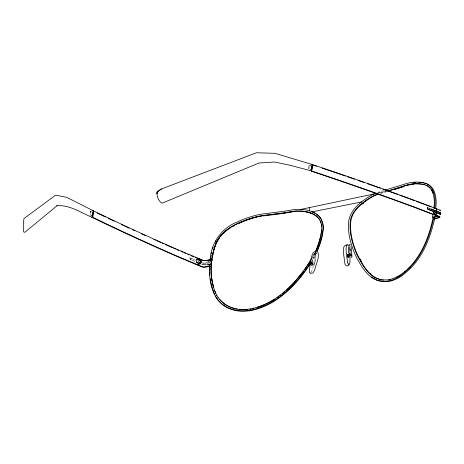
<?xml version="1.0" encoding="UTF-8"?>
<svg xmlns="http://www.w3.org/2000/svg" width="464" height="464" viewBox="0 0 464 464"><rect width="100%" height="100%" fill="white"/><g stroke="black" fill="none" stroke-linecap="round" stroke-linejoin="round"><path stroke-width="0.35" stroke-dasharray="2.32 1.74" d="M434.959 212.79L434.838 213.782L434.925 212.744M433.538 213.417L433.654 212.019M209.896 263.175L210.035 261.731M92.295 215.853L90.103 214.786L90.468 211.242L92.904 212.268M92.539 215.818L90.352 214.751L90.718 211.207M433.852 212.164L433.718 213.469A5.643 1.711 5.9 0 0 433.138 212.582L435.104 213.37M312.33 265.008L312.939 262.305L312.023 262.05L311.414 264.758L312.33 265.008L310.66 264.915M312.376 265.338L313.119 262.032L311.976 261.719L311.234 265.025L312.376 265.338L311.263 265.28M312.04 261.876L315.184 252.787M315.526 252.996L313.507 265.089L314.331 265.13L314.836 263.343L316.477 252.909M313.507 265.089L313.861 263.917L314.714 263.836M312.55 256.923L312.956 255.699M313.206 255.009L313.467 254.342M316.651 252.77L311.918 261.18M315.827 253.501L311.663 260.745M314.662 253.234L312.684 256.807M314.789 253.454L312.521 257.532M314.917 253.669L312.649 257.746M311.182 272.055L311.402 271.666A11.438 8.514 -87.1 0 0 312.214 269.717L314.296 262.972A33.623 25.033 -87.1 0 0 315.781 256.366L315.677 252.839M378.317 193.117L379.54 192.78L378.92 192.914M434.055 212.866L435.029 213.185M433.881 212.854L434.118 212.999M377.447 192.461L383.966 190.426M378.427 192.746L384.291 190.878M434.391 213.701C435.342 212.28 431.914 213.173 435.058 213.301M380.01 193.018L386.344 191.359M380.503 193.157L387.521 191.325M434.037 213.44L435.128 213.156M387.324 191.644L380.99 193.302A77.795 50.576 -79.9 0 0 379.848 193.737M433.898 213.434L434.408 213.573M434.426 213.869L434.745 213.724L434.443 213.504M198.453 261.302L198.348 261.325A37.387 24.441 -68.2 0 1 198.377 261.058M194.59 261.232L190.124 259.347L189.863 257.822L193.517 259.324M190.124 259.347L194.706 261.209M208.684 262.531L209.96 262.351M204.415 263.158L204.583 263.117A12.128 3.671 5.9 0 0 206.811 262.844M204.119 264.515L204.444 264.468A12.406 3.758 5.9 0 0 206.376 264.277M204.276 264.509L204.433 264.497A12.128 3.671 5.9 0 0 206.341 264.248M434.217 213.063L434.948 213.034M434.374 213.939L435.087 213.921M204.009 263.134L203.557 263.152M203.87 264.486L203.418 264.503M203.876 263.134L203.226 263.059A8.613 2.61 5.9 0 1 202.379 262.827M203.737 264.48L203.087 264.41A8.613 2.61 5.9 0 1 201.678 263.999M311.634 261.8L312.179 261.858M311.269 262.212L312.939 262.305M311.344 261.812L311.727 261.858M434.49 213.62L434.832 213.626M203.516 263.105L203.128 263.082A8.659 2.622 5.9 0 1 202.391 262.885M203.377 264.457L202.988 264.439A8.665 2.622 5.9 0 1 201.562 264.028M434.501 213.614L434.971 213.695M311.976 263.059L312.034 263.076A0.58 0.383 -69.8 0 1 312.063 263.929A0.58 0.383 -69.8 0 1 311.414 263.935M311.501 165.834L308.966 165.109L311.309 165.886M309.917 168.971L311.599 169.534M309.726 169.029L310.944 169.435M189.863 257.822L198.673 261.458A37.387 24.441 -68.2 0 1 198.743 260.919M90.468 211.242L92.185 212.077M189.979 257.798L190.246 259.324M311.396 263.662A0.58 0.383 -69.8 0 1 312.005 263.071M311.448 263.523A0.725 0.476 -69.8 0 1 312.208 262.984A0.725 0.476 -69.8 0 1 312.272 263.987A0.725 0.476 -69.8 0 1 311.489 264.178M206.851 262.868A12.395 3.753 5.9 0 1 204.578 263.152M439.031 215.128A12.406 3.758 5.9 0 1 438.88 215.168M439.089 215.07A12.128 3.671 5.9 0 1 438.805 215.151M312.052 264.097A0.58 0.383 -69.8 0 0 312.179 263.134A0.58 0.383 -69.8 0 0 311.512 263.691A0.58 0.383 -69.8 0 0 312.052 264.097"/><path stroke-width="0.7" d="M209.751 270.558L209.966 265.739M350.018 256.83L349.931 261.754A11.438 7.047 65.5 0 1 349.711 263.575C348.081 267.803 344.474 265.936 344.7 262.212C344.201 257.485 343.018 252.689 343.563 247.904C343.656 245.537 348.041 243.211 348.87 246.245M211.543 264.938L211.451 266.336M311.541 170.961A37.416 21.118 -71.6 0 0 311.912 168.246L312.046 166.895A37.387 21.1 -71.6 0 0 312.208 164.5L274.949 153.329L256.36 152.766L160.979 189.155L157.11 191.974C156.577 196.15 158.282 200.941 162.011 203.226L258.953 163.026L274.572 162.006L290.139 165.288L311.663 171.001A1980.532 599.824 5.9 0 1 414.323 206.996L439.159 216.473A8.613 2.61 5.9 0 1 440.058 216.99L439.831 217.384A12.145 3.677 5.9 0 1 438.242 217.918L434.368 218.857L434.704 217.227L432.581 217.233L432.871 214.432M209.757 264.613C208.319 281.109 212.703 302.696 230.266 308.954A58.499 40.71 -41.5 0 0 237.951 310.938L239.505 311.1A61.689 41.383 -45.7 0 0 250.873 310.573C276.335 305.474 295.852 285.778 309.604 264.811M433.956 207.936C434.971 200.094 434.31 189.59 426.474 185.397M434.71 208.081C435.806 199.7 435.226 188.529 426.944 183.901M435.69 208.365C437.088 199.265 435.719 185.554 424.838 183.176M348.545 247.161L348.458 253.089M92.539 214.478L92.684 213.063M92.69 214.397L92.835 212.982M92.783 214.443L92.928 213.028M92.638 217.239L93.305 210.778L66.712 197.333L55.599 195.17L23.931 218.573L23.206 226.426L23.589 231.751L24.203 232.267L24.969 232.174L57.078 205.709L56.753 205.738C69.612 204.665 80.62 212.558 92.029 217.326L92.73 217.285A1979.76 599.592 5.9 0 0 178.657 256.789L201.927 266.574A8.358 2.529 5.9 0 0 203.296 266.968L204.346 266.997A11.101 3.364 5.9 0 0 206.219 266.759M92.73 217.285L93.397 210.824L92.788 210.911M199.404 263.181L200.75 263.169L200.071 264.016L196.458 262.572L196.794 259.318A5.643 1.711 5.9 0 0 200.442 259.811L200.349 260.693L199.775 260.768M198.801 263.076L198.575 265.234L198.029 265.35A37.416 24.459 -68.2 0 1 198.041 265.083M199.097 260.205L199.242 258.767L198.696 258.883L200.715 259.689M199.126 263.21L198.905 265.362L198.36 265.478A37.416 24.459 -68.2 0 1 198.372 265.217M199.421 260.339L199.572 258.9L199.027 259.016M199.688 263.181L200.344 262.148M207.849 264.352L208.139 261.122A3.515 1.067 5.9 0 1 208.771 260.965L211.81 260.739L211.445 264.242L210.024 264.335L210.279 264.631M211.445 264.242L210.952 264.045L211.317 260.536M308.792 168.594L309.082 165.758M311.553 168.171L311.698 166.75M311.605 168.919L311.82 166.791M311.599 169.534L311.889 166.692M311.721 169.575L312.086 166.025M434.472 217.291L436.85 216.671L436.995 215.267M321.784 230.475L321.036 234.807M433.092 217.651C428.487 239.453 419.224 262.172 400.038 275.053A59.705 26.135 -58.6 0 1 390.659 279.311M434.6 218.364L434.524 218.898M210.099 261.012C210.482 243.867 221.195 228.085 237.29 221.989A97.399 80.823 -73.9 0 1 250.044 216.995A102.538 81.415 -74.1 0 1 262.914 213.939L283.33 211.398L294.414 209.531L298.596 209.38A81.42 56.179 -80.5 0 1 302.366 209.455C309.592 210.001 317.799 212.698 321.395 219.507M210.714 259.057L210.888 257.856M211.984 260.698L212.193 259.289M211.132 256.464L211.375 255.072M211.619 253.68L211.862 252.288M212.402 257.874L212.645 256.493M212.883 255.119L213.127 253.738M349.752 245.253L349.839 244.934M310.358 261.963L309.749 264.666L310.863 264.729M310.271 263.395L310.271 263.395A0.725 0.476 -69.8 0 0 310.683 264.028M433.881 217.28C429.571 237.168 421.793 257.74 405.971 271.353A58.499 22.266 -59.4 0 1 399.8 276.266L398.53 277.02A61.689 27.005 -58.6 0 1 390.085 280.679L385.514 281.375L378.839 280.761M434.861 217.558C430.551 237.452 422.774 258.025 406.951 271.637A58.499 22.266 -59.4 0 1 400.78 276.55L399.51 277.304A61.689 27.005 -58.6 0 1 391.065 280.964C386.506 282.211 381.576 281.764 377.133 280.262M320.81 235.903L319.708 240.311M213.486 251.674L214.119 249.011M319.383 241.419L317.765 246.407M212.645 248.82L213.202 247.167M214.339 248.356L215.911 244.325M317.567 246.958L315.352 252.335M316.674 251.755C319.789 244.093 322.596 236.048 323.06 227.731A16.872 10.295 -77.4 0 0 322.567 223.085L321.714 220.325M316.929 252.19C320.044 244.528 322.857 236.483 323.315 228.166A16.872 10.295 -77.4 0 0 322.822 223.52L321.14 219.072M199.085 263.622L200.489 263.042M315.224 252.114C318.507 244.569 321.198 236.53 321.738 228.276A15.712 9.587 -77.4 0 0 321.279 223.95L320.491 221.38M215.284 242.225L216.102 240.59M216.12 243.791L218.643 239.198M349.119 255.084L348.151 255.647L349.166 255.003A0.725 0.481 -69.4 0 0 348.139 255.478L348.296 255.461A0.58 0.383 -69.4 0 0 348.899 255.757A0.58 0.383 -69.4 0 0 348.94 254.811A0.58 0.383 -69.4 0 0 348.296 255.461L348.307 255.6M311.663 258.518C297.917 281.259 277.913 303.346 250.78 308.85A59.705 40.049 -45.7 0 1 238.316 309.204C231.901 308.287 225.597 305.619 220.986 300.991M310.694 260.548L307.238 265.907M309.743 263.772C295.945 284.983 276.324 304.987 250.618 310.138A61.689 41.383 -45.7 0 1 239.25 310.66L237.69 310.503A58.499 40.71 -41.5 0 1 230.011 308.519C223.816 306.223 218.422 301.797 215.279 295.957M304.819 269.427L306.843 266.498M302.731 272.327L303.566 271.167M218.95 238.699L219.646 237.754M199.839 260.084L200.396 259.794M200.779 259.846L200.645 260.211M200.692 260.855L200.407 260.745M199.445 263.268L200.529 263.117M302.296 272.902L293.573 283.202M220.684 236.333L221.456 235.439M293.416 283.371L286.491 290.157M408.546 268.598L410.565 266.609M222.616 234.105L224.309 232.458M284.913 291.589L282.762 293.445M362.657 204.044L363.585 203.244M404.521 272.188L405.524 271.324M225.637 231.292L227.006 230.167M366.937 199.949L365.452 201.179L364.298 201.405M279.931 295.736L280.801 295.046M277.13 297.726L278.858 296.508M227.488 229.831L228.45 229.158M157.284 191.858L156.971 193.627L157.11 191.974L161.582 188.964M201.127 261.139L200.75 260.826M272.983 300.376L274.775 299.274M440.574 210.882L440.759 210.557A8.613 2.61 5.9 0 0 439.826 210.006L414.99 200.535A1980.532 599.824 5.9 0 0 312.33 164.54L311.854 164.679A1979.76 599.592 5.9 0 1 316.581 166.263M440.179 214.652L440.365 214.327A8.613 2.61 5.9 0 0 439.431 213.782L427.68 209.177L427.367 207.657L427.785 209.148L439.547 213.759A8.665 2.622 5.9 0 1 440.452 214.281L440.104 214.693M200.668 259.828L201.086 259.921L199.903 260.124M200.721 262.38L199.903 262.259M199.537 263.192L198.754 263.488M229.419 228.485L230.759 227.708M272.385 300.747L265.576 304.216M232.534 226.647L234.343 225.666M347.24 244.789L346.422 245.879L346.092 248.136A33.623 20.723 65.5 0 0 346.463 254.353L347.362 260.988A10.527 6.49 65.5 0 0 347.814 263.013M200.755 260.971L200.918 260.722L200.059 260.78M349.032 244.853L350.361 244.609M315.404 252.201C313.757 250.577 312.394 254.069 312.017 255.333A33.623 25.033 -87.1 0 0 310.538 261.94L309.523 268.981A10.527 7.836 -87.1 0 0 309.418 271.121L309.714 272.687L310.248 273.052M240.48 222.685L238.009 223.828M351.022 257.381L351.921 256.975L351.927 255.879L351.48 256.024M262.415 305.585L264.318 304.778M241.089 222.401L243.577 221.363M261.783 305.828L257.323 307.464M406.4 185.42L388.206 191.151M244.203 221.108L247.347 219.948M249.858 219.147L250.508 218.915M247.973 219.75L249.226 219.35M394.707 189.521L403.953 186.65M199.787 260.774L201.486 261.006L201.051 261.284M199.63 262.253L201.364 262.554L200.674 262.769M432.581 217.233L434.768 216.665A3.515 1.067 5.9 0 1 435.476 216.537L436.85 216.671M434.623 218.689L437.9 217.831A11.101 3.364 5.9 0 0 439.251 217.384L439.478 217.082A8.358 2.529 5.9 0 0 438.608 216.584L413.807 207.124A1979.76 599.592 5.9 0 0 311.187 171.146M385.288 190.083L405.849 183.75A102.538 58.197 -81.8 0 1 415.048 182.143A97.399 51.046 -84 0 1 423.168 182.729L426.109 183.535M387.713 191.006L405.907 185.275A100.386 56.979 -81.8 0 1 414.909 183.703L418.969 183.703L423.383 184.428M388.008 191.47L390.752 190.756M390.665 279.305L387.365 279.914L382.875 279.896M200.036 260.066L200.367 260.008M200.605 260.078L200.895 259.968L199.781 260.02M199.619 262.247L200.199 262.172M252.52 308.775L253.709 308.519M300.225 209.537L375.562 193.621M435.922 208.777L436.467 208.667A37.387 24.441 -68.2 0 1 436.317 211.062L436.183 212.413A37.416 24.459 -68.2 0 1 435.8 215.128L435.255 215.244M436.247 208.91L436.792 208.794A37.387 24.441 -68.2 0 1 436.647 211.195L436.514 212.547A37.416 24.459 -68.2 0 1 436.131 215.261L435.586 215.371M390.073 279.722L388.989 279.931M311.843 211.903L361.821 201.904M199.943 262.978L199.59 262.984L200.297 262.833M199.688 263.094L200.251 263.03M284.42 213.243L285.766 213.017M287.112 212.79L289.13 212.454M290.47 212.222L291.815 211.996M293.161 211.77L294.507 211.543M210.366 259.718L206.892 260.304A11.101 3.364 5.9 0 1 205.013 260.536L203.957 260.507A8.358 2.529 5.9 0 1 202.594 260.113L179.324 250.328A1979.76 599.592 5.9 0 1 93.397 210.824M210.175 259.904L207.077 260.426A12.145 3.677 5.9 0 1 206.381 260.536M210.952 264.045L208.406 264.474A3.515 1.067 5.9 0 0 207.773 264.631L207.779 265.054L210.546 264.59M206.225 266.765L210.041 266.121M210.134 266.266L206.41 266.893A12.145 3.677 5.9 0 1 204.172 267.165L202.803 267.102A8.613 2.61 5.9 0 1 201.393 266.696L178.083 256.894A1980.532 599.824 5.9 0 1 92.121 217.372A37.416 27.434 -64.1 0 1 92.145 216.845M92.696 210.865L93.305 210.778M200.025 259.846L200.442 259.811M200.744 262.665L201.057 262.525L200.75 262.334M267.212 215.528L269.277 215.255M270.657 215.076L272.722 214.803M274.102 214.623L276.167 214.351M277.547 214.171L280.302 213.811M281.683 213.631L283.057 213.446M199.868 263.059L200.442 262.989M263.094 215.934L265.153 215.731M210.592 260.814L211.81 260.739M200.587 259.782L199.63 260.078M200.054 263.082L200.425 263.036M200.483 260.002L200.796 260.089M310.132 273.105L312.875 273.116L314.731 269.857C315.775 264.26 319.621 258.204 317.915 252.341M203.876 260.698L204.833 260.698A12.145 3.677 5.9 0 0 205.332 260.658M302.197 211.509L304.593 211.758M421.445 184.063L415.402 183.843A100.386 56.979 -81.8 0 0 406.4 185.42M383.368 280.036L379.749 279.386M422.513 184.214L425.192 184.91M235.88 308.972L237.226 309.221M305.776 211.938L306.942 212.152M381.768 279.833L378.282 278.974M234.018 308.49L235.26 308.815M307.916 212.373L308.873 212.634M348.951 257.613L347.867 257.288L347.681 254.179M348.951 264.909L347.82 263.013M231.031 307.533L233.404 308.334M424.705 184.771L428.307 186.232L430.215 187.932M377.957 278.812C367.192 274.491 361.862 263.036 356.752 253.408C352.82 243.594 349.798 233.085 350.714 222.401A15.712 11.687 -72.5 0 1 351.567 217.796C354.861 208.15 363.904 201.91 372.25 196.829A78.19 54.711 -80.2 0 1 375.898 195.095L377.093 194.573A77.795 50.576 -79.9 0 1 378.224 194.068M309.813 212.935L311.651 213.643M378.775 279.113C367.964 275.778 362.529 264.729 357.35 255.589C352.692 245.178 349.311 233.781 350.221 222.256A15.712 11.687 -72.5 0 1 351.08 217.657C354.368 208.011 363.416 201.77 371.757 196.684A78.19 54.711 -80.2 0 1 375.411 194.955L376.6 194.433A77.795 50.576 -79.9 0 1 377.731 193.923M378.322 280.621C367.076 277.414 361.288 266.063 356.033 256.575C351.248 245.868 347.594 234.204 348.632 222.326A16.872 12.545 -72.5 0 1 349.549 217.39C353.203 206.834 363.19 199.984 372.47 194.648A81.42 56.973 -80.2 0 1 374.982 193.5M416.336 201.353L427.106 205.361M427.756 205.604L430.992 206.805M427.367 207.657L439.681 212.408A8.659 2.622 5.9 0 1 440.585 212.93L440.348 213.347A12.395 3.753 5.9 0 1 440.058 213.475M433.62 207.86L435.592 208.649M431.271 209.107L439.57 212.431A8.613 2.61 5.9 0 1 440.469 212.947L440.243 213.341A12.128 3.671 5.9 0 1 440.069 213.423M195.083 257.439L198.372 258.755M196.794 259.318L198.76 260.107M230.463 307.29L224.657 304.193L219.385 299.187M181.105 251.447L183.1 252.306M184.428 252.88L185.757 253.454M187.752 254.313L189.08 254.887M190.808 255.635L193.761 256.905M376.762 280.059L371.71 277.095M312.394 212.106L315.05 213.405M316.651 214.362L319.104 216.323L320.723 218.347M315.746 215.824L316.483 216.34M317.944 217.465C313.948 213.823 308.606 211.891 303.27 211.398A78.19 53.946 -80.5 0 0 299.634 211.201L298.387 211.195A77.795 56.683 -77.3 0 0 294.559 211.311L283.62 213.138L262.966 215.714A100.386 79.709 -74.1 0 0 250.38 218.701C236.907 223.213 222.012 229.657 215.992 243.577C210.737 257.392 209.513 273.197 213.614 287.5M369.837 273.174L370.637 273.969M220.777 300.829L217.947 297.244M318.611 218.138L320.079 220.429M319.452 219.344C315.827 214.113 309.239 211.839 303.143 211.178A78.19 53.946 -80.5 0 0 299.506 210.987L298.259 210.981A77.795 56.683 -77.3 0 0 294.431 211.091L283.492 212.924L262.839 215.499A100.386 79.709 -74.1 0 0 250.247 218.48C236.779 222.998 221.885 229.442 215.864 243.356C210.32 258.181 209.049 275.372 214.594 290.423M360.743 260.316L361.821 262.038M216.694 295.203L218.08 297.465M359.496 258.123L360.429 259.77M431.584 189.724L432.187 190.808M215.627 293.051L216.821 295.417M319.951 220.214L321.059 222.848M432.483 191.348L433.272 193.186M214.954 291.212L215.418 292.349M214.467 290.209L215.754 293.271M214.432 294.17L211.433 285.227M349.746 245.862L349.989 246.622M349.206 247.121L349.67 249.209A33.623 20.723 65.5 0 1 350.024 253.39M213.115 285.36L213.428 286.537M212.39 282.176L212.947 284.728M211.346 284.803L210.209 278.684M211.839 278.945L212.042 280.244M351.097 246.72L351.903 255.299M350.326 248.878L350.517 250.566M211.474 275.668L211.607 276.979M350.877 254.023L350.981 255.803M350.807 253.965L350.906 255.664M209.734 271.927L209.879 275.326M309.331 207.611L309.36 211.033M310.654 263.894A0.58 0.383 -69.8 0 1 310.694 262.885M310.312 263.21A0.725 0.476 -69.8 0 1 310.602 262.757M203.093 260.542A8.613 2.61 5.9 0 1 202.055 260.229M321.413 224.17A15.712 9.587 -77.4 0 1 321.778 226.513M250.908 309.076A59.705 40.049 -45.7 0 1 249.835 309.239M247.701 309.494A59.705 40.049 -45.7 0 1 238.937 309.482M251.134 218.712A100.386 79.709 -74.1 0 1 253.64 217.952M254.266 217.778A100.386 79.709 -74.1 0 1 256.789 217.135M258.048 216.845A100.386 79.709 -74.1 0 1 259.312 216.584M259.944 216.456A100.386 79.709 -74.1 0 1 261.203 216.23M413.737 182.596A102.538 58.197 -81.8 0 1 416.028 182.422M407.456 185.391A100.386 56.979 -81.8 0 1 408.581 185.084M409.144 184.945A100.386 56.979 -81.8 0 1 410.269 184.689M411.962 184.382A100.386 56.979 -81.8 0 1 413.65 184.156M422.147 182.63A97.399 51.046 -84 0 1 424.148 183.013M418.76 182.346A97.399 51.046 -84 0 1 421.474 182.543M400.531 275.187A59.705 26.135 -58.6 0 1 399.301 275.912M398.089 276.585A59.705 26.135 -58.6 0 1 396.882 277.205M439.663 210.325A8.358 2.529 5.9 0 1 439.808 210.407M178.75 250.432A1980.532 599.824 5.9 0 1 176.807 249.586M175.514 249.017A1980.532 599.824 5.9 0 1 173.577 248.17M172.289 247.608A1980.532 599.824 5.9 0 1 165.219 244.493M163.937 243.925A1980.532 599.824 5.9 0 1 162.023 243.072M160.747 242.504A1980.532 599.824 5.9 0 1 156.925 240.799M155.655 240.23A1980.532 599.824 5.9 0 1 153.746 239.378M145.365 235.596A1980.532 599.824 5.9 0 1 141.427 233.804M134.896 230.811A1980.532 599.824 5.9 0 1 132.292 229.616M129.05 228.114A1980.532 599.824 5.9 0 1 124.526 226.014M123.233 225.411A1980.532 599.824 5.9 0 1 121.307 224.512M114.26 221.195A1980.532 599.824 5.9 0 1 108.53 218.48M105.363 216.972A1980.532 599.824 5.9 0 1 97.173 213.034M92.029 217.326A37.416 27.434 -64.1 0 1 92.046 216.798M200.106 263.059A5.643 1.711 5.9 0 1 196.458 262.572M311.663 171.001A37.416 21.118 -71.6 0 0 312.034 168.287L312.168 166.936A37.387 21.1 -71.6 0 0 312.33 164.54M321.975 168.072A1979.76 599.592 5.9 0 1 345.378 176.042M347.374 176.726A1979.76 599.592 5.9 0 1 354.664 179.249M357.964 180.397A1979.76 599.592 5.9 0 1 363.898 182.474M367.314 183.674A1979.76 599.592 5.9 0 1 380.242 188.251M382.957 189.219A1979.76 599.592 5.9 0 1 397.781 194.555M399.794 195.286A1979.76 599.592 5.9 0 1 408.482 198.459M409.816 198.946A1979.76 599.592 5.9 0 1 414.474 200.657M349.572 253.68L347.803 254.492L347.959 257.039L349.728 256.221L349.572 253.68M349.177 255.177L348.151 255.647A0.725 0.481 -69.4 0 0 349.177 255.177M348.951 255.774A0.58 0.383 -69.4 0 0 348.992 254.823A0.58 0.383 -69.4 0 0 348.354 255.478A0.58 0.383 -69.4 0 0 348.951 255.774"/></g></svg>
